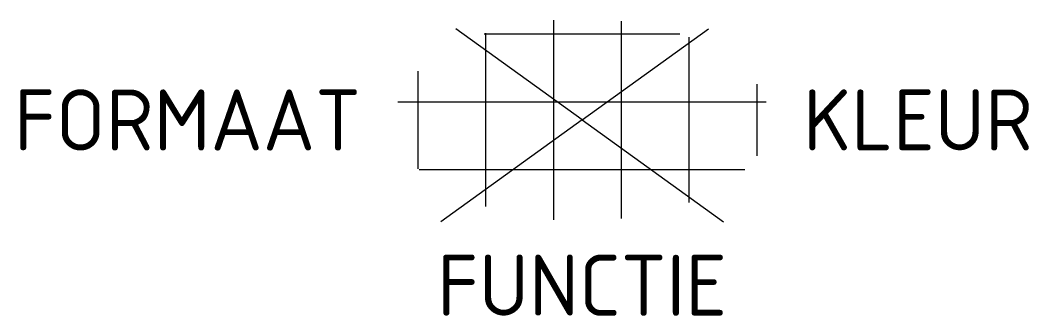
# Model space of a CAD drawing. Extents: x -16.6 to 13.2, y -5.8 to 2.9.
import ezdxf
from ezdxf.enums import TextEntityAlignment as Align

# ---------------------------------------------------------------- set-up
doc = ezdxf.new("R2010")
doc.units = 0
doc.styles.add('NLCS-ISO', font='NLCS-ISO.ttf')

msp = doc.modelspace()

# ---------------------------------------------------------------- linework, layer by layer
for p, q in [((0, 0), (-3.728, 2.684)), ((-0.835, -2.941), (-0.835, 2.941)), ((0, 0), (3.728, 2.684)), ((1.165, -2.908), (1.165, 2.908)), ((-2.89, 2.536), (2.89, 2.536)), ((-2.835, -2.554), (-2.835, 2.554)), ((3.165, -2.438), (3.165, 2.438)), ((-4.835, -1.44), (-4.835, 1.44)), ((5.165, -1.056), (5.165, 1.056)), ((-5.435, 0.536), (5.435, 0.536)), ((0, 0), (-4.172, -3.003)), ((0, 0), (4.172, -3.003)), ((-4.809, -1.464), (4.809, -1.464))]:
    msp.add_line(p, q)

# ---------------------------------------------------------------- texts
at = {"style": 'NLCS-ISO'}
msp.add_attdef('FORMAAT', text='40x40', height=1.8, dxfattribs=at).set_placement((-6.525, 0), align=Align.MIDDLE_RIGHT)
msp.add_attdef('KLEUR', text='G', height=1.8, dxfattribs=at).set_placement((6.525, 0), align=Align.MIDDLE_LEFT)
at = {"style": 'NLCS-ISO', "flags": 1}
msp.add_attdef('FUNCTIE', text='', height=1.8, dxfattribs=at).set_placement((0, -3.975), align=Align.TOP_CENTER)

doc.saveas('drawing.dxf')
